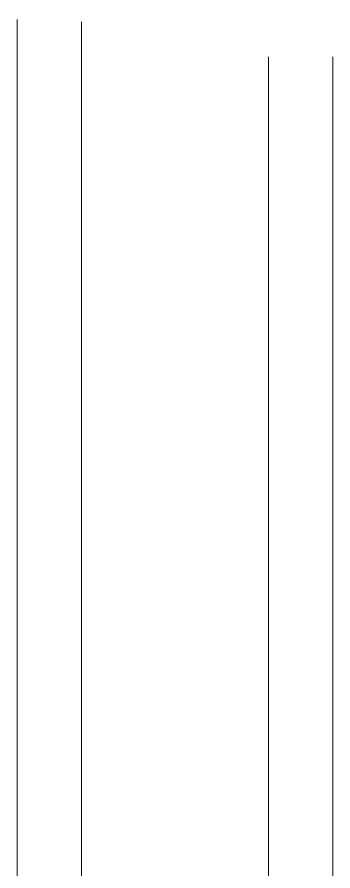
# Model space of a CAD drawing. Extents: x -158665 to 747974, y -1078007 to -307893.
# Drawn here: x 422361 to 437561, y -802344 to -761284 of the extents above; entities that cross this region are included whole.
import ezdxf

# ---------------------------------------------------------------- set-up
doc = ezdxf.new("R2010")
doc.units = 0
doc.header["$LTSCALE"] = 0.02
doc.header["$MEASUREMENT"] = 0
doc.header["$PDMODE"] = 35
doc.header["$PDSIZE"] = 150
doc.layers.get('0').update_dxf_attribs({"linetype": 'CONTINUOUS'})
doc.layers.get('Defpoints').update_dxf_attribs({"linetype": 'CONTINUOUS'})
doc.styles.add('仿宋', font='仿宋_GB2312_1.ttf', dxfattribs={"width": 0.7})
doc.dimstyles.new('180', dxfattribs={"dimscale": 180, "dimtxt": 2.7, "dimasz": 2.5, "dimexe": 1.25, "dimexo": 0.625, "dimtad": 1, "dimdec": 0, "dimdsep": 46, "dimtxsty": '仿宋', "dimcen": 2.5, "dimclrd": 3, "dimclre": 3, "dimclrt": 4, "dimazin": 0, "dimtfac": 1, "dimtdec": 0, "dimtmove": 0, "dimatfit": 3, "dimfxl": 1.25, "dimlwd": 13, "dimlwe": 13, "dimarcsym": 0})

# ---------------------------------------------------------------- blocks, each defined once
blk = doc.blocks.new('*D663')
at = {"color": 3, "lineweight": 13, "ltscale": 3}
for p, q in [((422361, -761396), (422361, -1077726)), ((425461, -761514), (425461, -1077726))]:
    blk.add_line(p, q, dxfattribs=at)
at = {"color": 3, "linetype": 'ByBlock', "lineweight": 13, "ltscale": 3}
blk.add_line((422811, -1077501), (425011, -1077501), dxfattribs=at)
at = {"color": 3, "ltscale": 3}
for points in [[(422811, -1077426), (422811, -1077576), (422361, -1077501)], [(425011, -1077426), (425011, -1077576), (425461, -1077501)]]:
    blk.add_solid(points, dxfattribs=at)
at = {"layer": 'Defpoints', "color": 0, "ltscale": 3}
for p in [(422361, -761284), (425461, -761401), (425461, -1077501)]:
    blk.add_point(p, dxfattribs=at)
at = {"color": 4, "ltscale": 3, "insert": (423911, -1077145), "char_height": 486, "attachment_point": 5, "style": '仿宋'}
blk.add_mtext('3100', dxfattribs=at)
blk = doc.blocks.new('*D664')
at = {"color": 3, "lineweight": 13, "ltscale": 3}
for p, q in [((434461, -763192), (434461, -1078007)), ((437561, -763192), (437561, -1078007))]:
    blk.add_line(p, q, dxfattribs=at)
at = {"color": 3, "linetype": 'ByBlock', "lineweight": 13, "ltscale": 3}
blk.add_line((434911, -1077782), (437111, -1077782), dxfattribs=at)
at = {"color": 3, "ltscale": 3}
for points in [[(434911, -1077707), (434911, -1077857), (434461, -1077782)], [(437111, -1077707), (437111, -1077857), (437561, -1077782)]]:
    blk.add_solid(points, dxfattribs=at)
at = {"layer": 'Defpoints', "color": 0, "ltscale": 3}
for p in [(434461, -763080), (437561, -763080), (437561, -1077782)]:
    blk.add_point(p, dxfattribs=at)
at = {"color": 4, "ltscale": 3, "insert": (436011, -1077426), "char_height": 486, "attachment_point": 5, "style": '仿宋'}
blk.add_mtext('3100', dxfattribs=at)

msp = doc.modelspace()

# ---------------------------------------------------------------- dimensions: what is measured, and where the dimension line sits
at = {"color": 7, "ltscale": 3}
for base, p1, p2, picture, middle in [((425460.9, -1077500.6), (422360.9, -761283.7), (425460.9, -761401.1), '*D663', (423910.9, -1077145.1)), ((437560.9, -1077781.9), (434460.9, -763079.8), (437560.9, -763079.8), '*D664', (436010.9, -1077426.4))]:
    dim = msp.add_linear_dim(base=base, p1=p1, p2=p2, dimstyle='180', dxfattribs=at)
    dim.commit()
    dim.dimension.update_dxf_attribs({"geometry": picture, "text_midpoint": middle})

doc.saveas('drawing.dxf')
